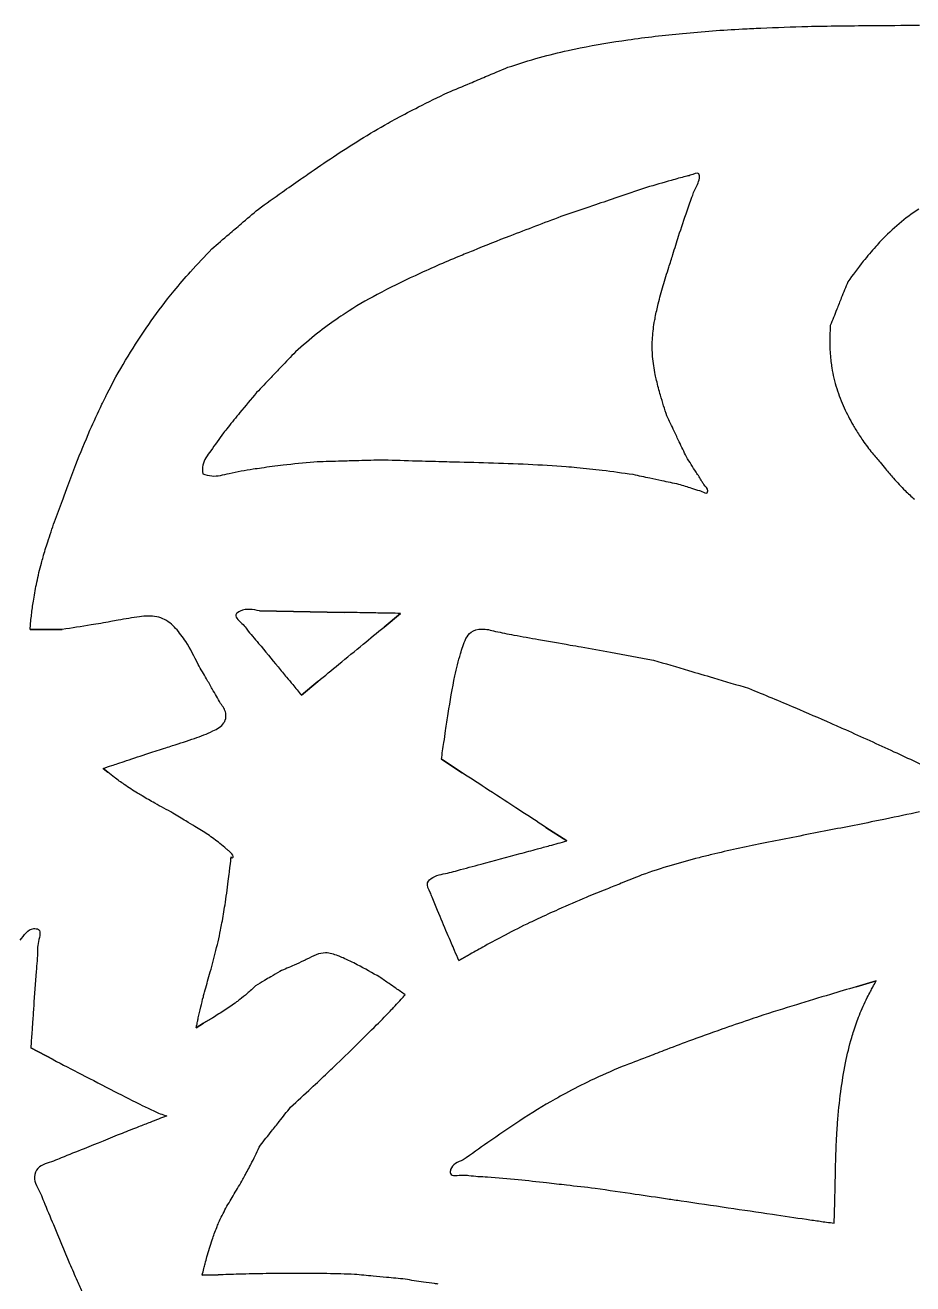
# Model space of a CAD drawing. Extents: x 0 to 339, y 0 to 248.
# Drawn here: x 143.7 to 189.8, y 177.2 to 242.6 of the extents above; entities that cross this region are included whole.
import ezdxf

# ---------------------------------------------------------------- set-up
doc = ezdxf.new("R2010")
doc.units = 0
doc.layers.add('layer_1', color=7, linetype='CONTINUOUS')

msp = doc.modelspace()

# ---------------------------------------------------------------- linework, layer by layer
at = {"layer": 'layer_1', "color": 1}
for p, q in [((152.9109, 219.294818), (152.9109, 219.294818)), ((152.9109, 219.294818), (152.9109, 219.294818)), ((152.9109, 219.294818), (152.9109, 219.294818)), ((160.259317, 212.097718), (155.865267, 212.173281)), ((155.865267, 212.173281), (160.259317, 212.097718)), ((160.259317, 212.097718), (160.259317, 212.097718)), ((162.330249, 211.340029), (163.188884, 212.047215)), ((163.188884, 212.047215), (162.330249, 211.340029)), ((145.619576, 211.208436), (143.95513, 211.208436)), ((143.95513, 211.208436), (145.619576, 211.208436)), ((145.619576, 211.208436), (145.619576, 211.208436)), ((162.330249, 211.340029), (162.330249, 211.340029)), ((168.113488, 211.112566), (168.113488, 211.112566)), ((168.113488, 211.112566), (168.113488, 211.112566)), ((168.113488, 211.112566), (168.113488, 211.112566)), ((158.037264, 207.804673), (158.895836, 208.511859)), ((158.895836, 208.511859), (158.037264, 207.804673)), ((158.037264, 207.804673), (158.037264, 207.804673)), ((147.989792, 203.794507), (147.737592, 203.996264)), ((147.737592, 203.996264), (147.989792, 203.794507)), ((166.396026, 203.763825), (165.309991, 204.470947)), ((165.309991, 204.470947), (166.396026, 203.763825)), ((147.989792, 203.794507), (147.989792, 203.794507)), ((166.396026, 203.763825), (166.396026, 203.763825)), ((171.825417, 200.228469), (170.739642, 200.935591)), ((170.739642, 200.935591), (171.825417, 200.228469)), ((171.825417, 200.228469), (171.825417, 200.228469)), ((166.800254, 194.34422), (166.219198, 194.01607)), ((166.219198, 194.01607), (166.800254, 194.34422)), ((166.800254, 194.34422), (166.800254, 194.34422)), ((187.886959, 192.955419), (186.851755, 192.652333)), ((186.851755, 192.652333), (187.886959, 192.955419)), ((187.886959, 192.955419), (187.886959, 192.955419)), ((152.957688, 190.75696), (152.579226, 190.530207)), ((152.579226, 190.530207), (152.957688, 190.75696)), ((152.957688, 190.75696), (152.957688, 190.75696)), ((143.981738, 189.480381), (145.141788, 188.875102)), ((145.141788, 188.875102), (143.981738, 189.480381)), ((143.981738, 189.480381), (143.981738, 189.480381)), ((166.446593, 183.662203), (166.446593, 183.662203)), ((166.446593, 183.662203), (166.446593, 183.662203)), ((166.446593, 183.662203), (166.446593, 183.662203)), ((153.71422, 177.694725), (152.881865, 177.669688)), ((152.881865, 177.669688), (153.71422, 177.694725)), ((153.71422, 177.694725), (153.71422, 177.694725))]:
    msp.add_line(p, q, dxfattribs=at)
for points in [[(181.90602, 242.447522), (182.716112, 242.482959), (183.526505, 242.512592), (184.3371, 242.5326)], [(184.3371, 242.5326), (185.418049, 242.559282), (186.499359, 242.568847), (187.580669, 242.578412)], [(187.580669, 242.578412), (188.433712, 242.584588), (189.286756, 242.590765), (190.1398, 242.596972)], [(174.995414, 241.835881), (175.941305, 241.968121), (176.889905, 242.077885), (177.840378, 242.169286)], [(177.840378, 242.169286), (178.87466, 242.268747), (179.91116, 242.346464), (180.94871, 242.401711)], [(180.94871, 242.401711), (181.267732, 242.418698), (181.586852, 242.43356), (181.90602, 242.447522)], [(170.415317, 240.917815), (170.902392, 241.052862), (171.39471, 241.169457), (171.888104, 241.280134)], [(171.888104, 241.280134), (172.100428, 241.327762), (172.312951, 241.374294), (172.525984, 241.418361)], [(172.525984, 241.418361), (173.343432, 241.587457), (174.168388, 241.72026), (174.995414, 241.835881)], [(168.768901, 240.409952), (169.315451, 240.587177), (169.862002, 240.764402), (170.415317, 240.917815)], [(166.800025, 239.584296), (167.070265, 239.697625), (167.340506, 239.810953), (167.610747, 239.92428)], [(167.610747, 239.92428), (167.996798, 240.086172), (168.382849, 240.248062), (168.768901, 240.409952)], [(165.641829, 239.098585), (166.027894, 239.260489), (166.413959, 239.422393), (166.800025, 239.584296)], [(164.120579, 238.350398), (164.624161, 238.606745), (165.132995, 238.852665), (165.641829, 239.098585)], [(162.985925, 237.753465), (163.36189, 237.956698), (163.739733, 238.15653), (164.120579, 238.350398)], [(161.091628, 236.655137), (161.568263, 236.950529), (162.050514, 237.237035), (162.540464, 237.509633)], [(162.540464, 237.509633), (162.688385, 237.591934), (162.837008, 237.672966), (162.985925, 237.753465)], [(159.710145, 235.766928), (160.166193, 236.069816), (160.626234, 236.366713), (161.091628, 236.655137)], [(158.379153, 234.861838), (158.820102, 235.167496), (159.263206, 235.470089), (159.710145, 235.766928)], [(157.992482, 234.592858), (158.121259, 234.682681), (158.250114, 234.772391), (158.379153, 234.861838)], [(177.998568, 234.7378), (177.760781, 234.684013), (177.504587, 234.608255), (177.252217, 234.534911)], [(178.239892, 234.800428), (178.149957, 234.770193), (178.075219, 234.755138), (177.998568, 234.7378)], [(178.686064, 234.867906), (178.615218, 234.959601), (178.402666, 234.855151), (178.239892, 234.800428)], [(178.711366, 234.649036), (178.721465, 234.731601), (178.720656, 234.823135), (178.686064, 234.867906)], [(157.034276, 233.92046), (157.352894, 234.145704), (157.672447, 234.36963), (157.992482, 234.592858)], [(175.967271, 234.169256), (175.418535, 233.982171), (174.869798, 233.795086), (174.321061, 233.608004)], [(177.252217, 234.534911), (176.816297, 234.408224), (176.391784, 234.28874), (175.967271, 234.169256)], [(178.363488, 233.768729), (178.395914, 233.861629), (178.427837, 233.955137), (178.467355, 234.042739)], [(178.467355, 234.042739), (178.555492, 234.238119), (178.681412, 234.404123), (178.711366, 234.649036)], [(155.807244, 233.046462), (156.215739, 233.338522), (156.624233, 233.630583), (157.034276, 233.92046)], [(174.321061, 233.608004), (173.936937, 233.477044), (173.552811, 233.346086), (173.168686, 233.215128)], [(178.074383, 232.961663), (178.169447, 233.230372), (178.268624, 233.496948), (178.363488, 233.768729)], [(154.910583, 232.280463), (155.209478, 232.535786), (155.508361, 232.791124), (155.807244, 233.046462)], [(173.168686, 233.215128), (172.619921, 233.028041), (172.071156, 232.840958), (171.52239, 232.653874)], [(177.633779, 231.643985), (177.777046, 232.085078), (177.920313, 232.526171), (178.074383, 232.961663)], [(190.114813, 233.048708), (189.756721, 232.814769), (189.412979, 232.559342), (189.0851, 232.284722)], [(154.282904, 231.744322), (154.492137, 231.923029), (154.701363, 232.101742), (154.910583, 232.280463)], [(171.52239, 232.653874), (170.636261, 232.321364), (169.750131, 231.988854), (168.86805, 231.645827)], [(189.0851, 232.284722), (188.75248, 232.006132), (188.436184, 231.707791), (188.139547, 231.39153)], [(153.386197, 230.978493), (153.685104, 231.233765), (153.984011, 231.489036), (154.282904, 231.744322)], [(168.86805, 231.645827), (168.228222, 231.397008), (167.590525, 231.142657), (166.95438, 230.884559)], [(177.334446, 230.689879), (177.434226, 231.007914), (177.534002, 231.325949), (177.633779, 231.643985)], [(152.275966, 229.789715), (152.636946, 230.194198), (153.011572, 230.586346), (153.386197, 230.978493)], [(166.95438, 230.884559), (166.708984, 230.784997), (166.463818, 230.684877), (166.219198, 230.583398)], [(187.873898, 231.099675), (187.652129, 230.85042), (187.435117, 230.596752), (187.226633, 230.33639)], [(188.139547, 231.39153), (188.049544, 231.295574), (187.961351, 231.197968), (187.873898, 231.099675)], [(166.219198, 230.583398), (165.455104, 230.266417), (164.696329, 229.936174), (163.946294, 229.587236)], [(177.124914, 230.022034), (177.194759, 230.244649), (177.264603, 230.467263), (177.334446, 230.689879)], [(187.226633, 230.33639), (186.948387, 229.988907), (186.685331, 229.629501), (186.422276, 229.270095)], [(151.42899, 228.79687), (151.705512, 229.132735), (151.986347, 229.465195), (152.275966, 229.789715)], [(163.946294, 229.587236), (163.281433, 229.277923), (162.62344, 228.95392), (161.976546, 228.607824)], [(176.825583, 229.068015), (176.925361, 229.386021), (177.025139, 229.704027), (177.124914, 230.022034)], [(151.091868, 228.381201), (151.202913, 228.520821), (151.315589, 228.659132), (151.42899, 228.79687)], [(176.573272, 228.121695), (176.649763, 228.439043), (176.737673, 228.753529), (176.825583, 229.068015)], [(186.422276, 229.270095), (186.310017, 228.989426), (186.197758, 228.708757), (186.085485, 228.428093)], [(149.971825, 226.858841), (150.327899, 227.378767), (150.699719, 227.888145), (151.091868, 228.381201)], [(161.976546, 228.607824), (161.408043, 228.303669), (160.848112, 227.982452), (160.309825, 227.628324)], [(186.085485, 228.428093), (186.006908, 228.231663), (185.928324, 228.035236), (185.849732, 227.838811)], [(160.309825, 227.628324), (160.164493, 227.532713), (160.020739, 227.434704), (159.877676, 227.335611)], [(176.421812, 227.422155), (176.467569, 227.65632), (176.517371, 227.889772), (176.573272, 228.121695)], [(185.849732, 227.838811), (185.737478, 227.558254), (185.62521, 227.277703), (185.512942, 226.997152)], [(148.907926, 225.196263), (149.245259, 225.761353), (149.599955, 226.315849), (149.971825, 226.858841)], [(159.877676, 227.335611), (159.536355, 227.099194), (159.19897, 226.856614), (158.873147, 226.599642)], [(176.272207, 226.26321), (176.286966, 226.560159), (176.321212, 226.856134), (176.371303, 227.149052)], [(176.371303, 227.149052), (176.386911, 227.24032), (176.404057, 227.331291), (176.421812, 227.422155)], [(185.512942, 226.997152), (185.495918, 226.642618), (185.478894, 226.288083), (185.487786, 225.933811)], [(158.873147, 226.599642), (158.482382, 226.291452), (158.108246, 225.962561), (157.73411, 225.63367)], [(176.285302, 225.382995), (176.262064, 225.675729), (176.257632, 225.969944), (176.272207, 226.26321)], [(157.73411, 225.63367), (157.484694, 225.371764), (157.235277, 225.109858), (156.985855, 224.847957)], [(185.487786, 225.933811), (185.494584, 225.662979), (185.516528, 225.3923), (185.546817, 225.122833)], [(147.939354, 223.438303), (148.239836, 224.036071), (148.564905, 224.621644), (148.907926, 225.196263)], [(176.421811, 224.446561), (176.356997, 224.755333), (176.310283, 225.068308), (176.285302, 225.382995)], [(185.546817, 225.122833), (185.558941, 225.014969), (185.572402, 224.9073), (185.588955, 224.800091)], [(156.462076, 224.29799), (156.21266, 224.036112), (155.963239, 223.77424), (155.713818, 223.512368)], [(156.985855, 224.847957), (156.811265, 224.664632), (156.636671, 224.481309), (156.462076, 224.29799)], [(176.489157, 224.148237), (176.465593, 224.247426), (176.442757, 224.346774), (176.421811, 224.446561)], [(185.588955, 224.800091), (185.644955, 224.437409), (185.736346, 224.079994), (185.848877, 223.730125)], [(176.691136, 223.372987), (176.61759, 223.629684), (176.55088, 223.888412), (176.489157, 224.148237)], [(185.848877, 223.730125), (185.959334, 223.386707), (186.09016, 223.050559), (186.23798, 222.721815)], [(147.677828, 222.905038), (147.763671, 223.083456), (147.850436, 223.261413), (147.939354, 223.438303)], [(155.713818, 223.512368), (155.421124, 223.168224), (155.128431, 222.824081), (154.841983, 222.475213)], [(177.027663, 222.300394), (176.911, 222.656592), (176.794337, 223.01279), (176.691136, 223.372987)], [(147.057705, 221.559284), (147.25524, 222.011939), (147.463667, 222.459923), (147.677828, 222.905038)], [(154.841983, 222.475213), (154.635085, 222.223229), (154.431446, 221.968782), (154.228338, 221.712867)], [(177.401771, 221.514677), (177.277067, 221.776582), (177.152365, 222.038488), (177.027663, 222.300394)], [(186.23798, 222.721815), (186.376575, 222.413586), (186.530109, 222.111866), (186.700178, 221.820025)], [(154.228338, 221.712867), (154.150195, 221.614409), (154.072132, 221.515733), (153.996352, 221.416312)], [(186.700178, 221.820025), (186.746847, 221.73994), (186.794762, 221.660598), (186.843241, 221.581575)], [(146.32567, 219.782097), (146.563573, 220.377112), (146.801476, 220.972127), (147.057705, 221.559284)], [(153.996352, 221.416312), (153.766482, 221.114731), (153.557621, 220.806291), (153.327712, 220.490392)], [(177.663661, 220.96466), (177.576363, 221.147998), (177.489067, 221.331338), (177.401771, 221.514677)], [(178.037811, 220.1789), (177.913094, 220.44082), (177.788376, 220.702739), (177.663661, 220.96466)], [(186.843241, 221.581575), (186.959226, 221.392513), (187.078444, 221.20527), (187.205142, 221.023335)], [(187.205142, 221.023335), (187.357832, 220.804077), (187.521388, 220.592529), (187.684943, 220.38098)], [(153.327712, 220.490392), (153.157765, 220.256882), (152.976317, 220.019296), (152.922902, 219.749538)], [(187.684943, 220.38098), (187.822129, 220.218836), (187.959316, 220.056692), (188.096505, 219.894551)], [(145.914722, 218.679839), (146.051714, 219.047255), (146.188692, 219.414676), (146.32567, 219.782097)], [(152.922902, 219.749538), (152.894122, 219.604192), (152.902511, 219.449505), (152.9109, 219.294818)], [(155.962718, 219.612037), (156.337875, 219.667339), (156.713418, 219.716785), (157.089659, 219.760821)], [(157.089659, 219.760821), (157.623334, 219.823284), (158.158415, 219.874862), (158.693496, 219.926441)], [(158.693496, 219.926441), (159.117545, 219.938911), (159.541593, 219.95138), (159.965641, 219.963851)], [(159.965641, 219.963851), (160.26247, 219.972579), (160.559299, 219.981309), (160.856128, 219.990038)], [(160.856128, 219.990038), (161.280163, 220.002509), (161.704198, 220.01498), (162.128233, 220.027451)], [(162.128233, 220.027451), (162.687194, 220.011006), (163.246155, 219.994561), (163.805136, 219.978815)], [(163.805136, 219.978815), (164.261277, 219.965966), (164.717432, 219.953584), (165.173591, 219.941405)], [(165.173591, 219.941405), (165.362237, 219.936368), (165.550884, 219.931366), (165.739534, 219.926441)], [(165.739534, 219.926441), (166.411077, 219.908908), (167.082654, 219.892349), (167.754112, 219.87218)], [(167.754112, 219.87218), (168.442634, 219.851499), (169.131029, 219.827022), (169.81921, 219.795459)], [(169.81921, 219.795459), (170.48018, 219.765144), (171.140951, 219.728292), (171.800293, 219.673858)], [(171.800293, 219.673858), (171.983396, 219.658742), (172.166388, 219.642269), (172.349333, 219.625194)], [(178.542917, 219.379138), (178.370572, 219.644201), (178.204192, 219.911551), (178.037811, 220.1789)], [(188.096505, 219.894551), (188.192535, 219.781054), (188.288566, 219.667559), (188.384599, 219.554065)], [(152.9109, 219.294818), (153.068102, 219.247825), (153.225304, 219.200832), (153.384002, 219.186448)], [(153.384002, 219.186448), (153.683179, 219.159329), (153.98767, 219.248097), (154.289295, 219.319317)], [(154.289295, 219.319317), (154.707477, 219.418059), (155.120149, 219.483071), (155.537181, 219.547469)], [(155.537181, 219.547469), (155.678673, 219.569319), (155.820668, 219.591098), (155.962718, 219.612037)], [(172.349333, 219.625194), (172.78916, 219.584141), (173.228714, 219.539603), (173.667229, 219.486729)], [(173.667229, 219.486729), (174.199221, 219.422584), (174.729685, 219.346171), (175.260149, 219.269758)], [(175.260149, 219.269758), (175.553257, 219.207392), (175.846365, 219.145026), (176.139474, 219.082664)], [(176.139474, 219.082664), (176.344624, 219.039017), (176.549775, 218.995371), (176.754926, 218.951728)], [(178.84599, 218.899208), (178.751903, 219.061849), (178.646336, 219.220082), (178.542917, 219.379138)], [(188.384599, 219.554065), (188.521785, 219.391934), (188.658973, 219.229806), (188.796161, 219.067678)], [(188.796161, 219.067678), (188.993597, 218.850255), (189.191033, 218.632832), (189.399263, 218.426027)], [(145.627045, 217.908348), (145.722945, 218.165509), (145.818837, 218.422673), (145.914722, 218.679839)], [(176.754926, 218.951728), (177.047963, 218.889387), (177.341001, 218.827051), (177.634039, 218.764715)], [(177.634039, 218.764715), (177.857055, 218.696953), (178.080071, 218.629191), (178.307307, 218.55416)], [(178.307307, 218.55416), (178.443667, 218.509135), (178.581547, 218.461492), (178.71132, 218.427805)], [(178.71132, 218.427805), (178.754584, 218.416574), (178.796945, 218.406894), (178.846008, 218.385679)], [(178.947018, 218.739209), (178.907446, 218.790279), (178.877356, 218.844989), (178.84599, 218.899208)], [(178.846008, 218.385679), (178.944109, 218.34326), (179.068997, 218.254722), (179.119104, 218.314684)], [(179.145291, 218.406339), (179.14882, 218.545331), (179.028043, 218.634642), (178.947018, 218.739209)], [(179.119104, 218.314684), (179.13603, 218.33494), (179.144423, 218.372143), (179.145291, 218.406339)], [(189.399263, 218.426027), (189.555928, 218.270435), (189.718703, 218.120853), (189.884737, 217.975184)], [(145.216059, 216.806348), (145.353059, 217.173679), (145.490059, 217.541011), (145.627045, 217.908348)], [(144.860236, 215.757618), (144.973011, 216.109102), (145.094535, 216.457725), (145.216059, 216.806348)], [(144.622155, 214.972089), (144.697868, 215.235024), (144.776649, 215.497107), (144.860236, 215.757618)], [(144.297984, 213.664626), (144.367667, 213.999541), (144.445781, 214.33279), (144.535344, 214.662884)], [(144.535344, 214.662884), (144.563376, 214.766202), (144.592531, 214.869211), (144.622155, 214.972089)], [(144.133589, 212.778455), (144.182073, 213.074978), (144.236776, 213.370445), (144.297984, 213.664626)], [(144.030948, 212.065916), (144.060103, 212.304093), (144.094862, 212.541611), (144.133589, 212.778455)], [(143.974787, 211.542835), (143.984233, 211.662001), (143.997583, 211.780867), (144.011292, 211.899651)], [(144.011292, 211.899651), (144.01769, 211.955096), (144.024168, 212.010524), (144.030948, 212.065916)], [(149.625308, 211.876146), (149.251752, 211.830175), (148.88703, 211.755033), (148.519572, 211.687454)], [(150.523831, 211.868505), (150.229451, 211.931076), (149.924545, 211.91297), (149.625308, 211.876146)], [(151.29356, 211.485374), (151.077563, 211.674888), (150.805516, 211.808631), (150.523831, 211.868505)], [(154.634356, 211.980709), (154.571193, 211.822814), (154.839971, 211.635027), (155.006632, 211.466095)], [(154.856965, 212.164054), (154.760148, 212.117932), (154.663035, 212.052402), (154.634356, 211.980709)], [(155.865267, 212.173281), (155.530373, 212.249297), (155.195479, 212.325314), (154.856965, 212.164054)], [(161.344363, 212.078882), (160.982681, 212.085139), (160.620999, 212.091429), (160.259317, 212.097718)], [(162.10388, 212.065789), (161.850708, 212.070138), (161.597536, 212.074502), (161.344363, 212.078882)], [(163.188884, 212.047215), (162.827216, 212.053396), (162.465548, 212.059577), (162.10388, 212.065789)], [(143.95513, 211.208436), (143.960548, 211.31999), (143.965965, 211.431543), (143.974787, 211.542835)], [(147.111009, 211.444715), (146.614394, 211.363004), (146.116985, 211.28572), (145.619576, 211.208436)], [(148.137512, 211.619308), (147.795514, 211.559509), (147.45345, 211.501059), (147.111009, 211.444715)], [(148.519572, 211.687454), (148.39244, 211.664073), (148.264981, 211.641597), (148.137512, 211.619308)], [(151.507406, 211.267795), (151.439783, 211.343866), (151.3702, 211.418131), (151.29356, 211.485374)], [(152.029375, 210.585185), (151.872811, 210.824909), (151.697882, 211.053522), (151.507406, 211.267795)], [(155.006632, 211.466095), (155.08977, 211.381826), (155.147497, 211.302248), (155.208672, 211.222032)], [(155.208672, 211.222032), (155.392202, 210.981382), (155.606774, 210.734991), (155.814801, 210.489833)], [(161.249024, 210.449659), (161.609433, 210.746449), (161.969841, 211.043239), (162.330249, 211.340029)], [(166.854268, 211.065969), (167.003824, 211.17535), (167.202318, 211.227936), (167.394029, 211.235217)], [(167.394029, 211.235217), (167.641376, 211.244611), (167.877432, 211.178589), (168.113488, 211.112566)], [(152.680109, 209.392737), (152.478496, 209.799475), (152.276883, 210.206213), (152.029375, 210.585185)], [(166.421213, 210.329881), (166.514235, 210.606231), (166.628477, 210.900829), (166.854268, 211.065969)], [(168.113488, 211.112566), (168.436217, 211.048502), (168.758947, 210.984438), (169.082309, 210.923754)], [(169.082309, 210.923754), (169.507455, 210.843968), (169.933695, 210.770023), (170.359822, 210.695519)], [(170.359822, 210.695519), (170.907516, 210.59976), (171.455024, 210.503075), (172.002372, 210.405444)], [(155.814801, 210.489833), (156.16152, 210.081229), (156.490058, 209.676047), (156.825035, 209.269484)], [(159.977061, 209.402226), (160.401049, 209.75137), (160.825037, 210.100514), (161.249024, 210.449659)], [(166.017131, 208.803398), (166.100496, 209.191049), (166.19345, 209.578136), (166.303353, 209.953846)], [(166.303353, 209.953846), (166.339885, 210.078734), (166.378291, 210.202364), (166.421213, 210.329881)], [(172.002372, 210.405444), (172.192252, 210.371574), (172.382112, 210.337592), (172.571961, 210.303542)], [(172.571961, 210.303542), (173.081772, 210.212108), (173.591497, 210.120196), (174.101128, 210.027768)], [(174.101128, 210.027768), (174.841043, 209.893575), (175.58076, 209.758294), (176.320477, 209.623013)], [(153.109886, 208.645482), (152.966641, 208.894575), (152.823375, 209.143656), (152.680109, 209.392737)], [(156.825035, 209.269484), (156.973954, 209.088741), (157.124145, 208.907725), (157.273968, 208.726813)], [(158.895836, 208.511859), (159.256244, 208.808648), (159.616653, 209.105437), (159.977061, 209.402226)], [(176.320477, 209.623013), (176.931593, 209.442147), (177.542709, 209.261281), (178.153828, 209.080427)], [(153.410639, 208.122421), (153.310399, 208.296781), (153.210147, 208.471135), (153.109886, 208.645482)], [(157.273968, 208.726813), (157.378832, 208.60019), (157.483515, 208.473618), (157.588249, 208.347047)], [(165.663584, 206.845027), (165.764275, 207.500381), (165.877193, 208.152683), (166.017131, 208.803398)], [(178.153828, 209.080427), (178.581603, 208.953833), (179.00938, 208.827244), (179.437159, 208.700661)], [(179.437159, 208.700661), (180.048258, 208.519833), (180.659361, 208.339018), (181.270464, 208.158202)], [(153.840159, 207.375212), (153.696993, 207.624286), (153.553827, 207.87336), (153.410639, 208.122421)], [(157.588249, 208.347047), (157.737851, 208.166254), (157.887558, 207.985464), (158.037264, 207.804673)], [(181.270464, 208.158202), (182.072422, 207.825452), (182.87438, 207.492701), (183.673241, 207.152638)], [(154.110145, 206.867124), (154.074171, 207.054055), (153.957165, 207.214633), (153.840159, 207.375212)], [(154.083133, 206.504721), (154.12326, 206.620476), (154.132866, 206.749056), (154.110145, 206.867124)], [(165.532733, 205.965654), (165.576056, 206.258853), (165.6186, 206.552245), (165.663584, 206.845027)], [(183.673241, 207.152638), (184.298108, 206.886642), (184.92108, 206.616172), (185.543061, 206.343479)], [(152.490784, 205.555948), (152.810456, 205.66862), (153.121936, 205.790459), (153.441465, 205.941573)], [(153.441465, 205.941573), (153.664243, 206.046931), (153.890933, 206.16652), (154.016855, 206.36648)], [(154.016855, 206.36648), (154.043844, 206.409338), (154.066204, 206.455888), (154.083133, 206.504721)], [(165.441061, 205.350151), (165.471705, 205.555298), (165.50241, 205.760429), (165.532733, 205.965654)], [(185.543061, 206.343479), (185.794307, 206.233326), (186.045391, 206.12281), (186.296078, 206.011389)], [(186.296078, 206.011389), (187.140846, 205.63592), (187.981096, 205.250165), (188.82046, 204.862957)], [(151.344, 205.181374), (151.727633, 205.303634), (152.114872, 205.423452), (152.490784, 205.555948)], [(165.309991, 204.470947), (165.353639, 204.764026), (165.397288, 205.057105), (165.441061, 205.350151)], [(148.948081, 204.399781), (149.334096, 204.528192), (149.72043, 204.655525), (150.10724, 204.781729)], [(150.10724, 204.781729), (150.401954, 204.877886), (150.696946, 204.973387), (150.991833, 205.068395)], [(150.991833, 205.068395), (151.10912, 205.106184), (151.22639, 205.143894), (151.344, 205.181374)], [(188.82046, 204.862957), (189.576769, 204.514063), (190.332359, 204.16399), (191.086638, 203.809863)], [(147.737592, 203.996264), (147.887028, 204.046085), (148.036463, 204.095906), (148.185902, 204.145716)], [(148.185902, 204.145716), (148.290513, 204.180584), (148.395126, 204.215446), (148.499732, 204.250332)], [(148.499732, 204.250332), (148.649175, 204.30017), (148.798604, 204.350056), (148.948081, 204.399781)], [(148.326979, 203.530175), (148.213521, 203.616903), (148.101657, 203.705705), (147.989792, 203.794507)], [(148.837927, 203.159338), (148.664815, 203.279081), (148.494166, 203.402376), (148.326979, 203.530175)], [(167.763403, 202.873455), (167.307608, 203.170241), (166.851817, 203.467033), (166.396026, 203.763825)], [(149.528299, 202.709956), (149.293862, 202.852909), (149.063797, 203.003101), (148.837927, 203.159338)], [(149.770151, 202.565219), (149.689241, 202.612978), (149.608515, 202.661043), (149.528299, 202.709956)], [(169.372092, 201.826003), (168.835859, 202.175148), (168.299628, 202.524297), (167.763403, 202.873455)], [(150.42099, 202.190752), (150.202551, 202.312933), (149.985701, 202.437987), (149.770151, 202.565219)], [(151.368741, 201.676168), (151.051731, 201.84572), (150.734721, 202.015272), (150.42099, 202.190752)], [(152.041225, 201.265178), (151.817061, 201.402171), (151.592901, 201.539169), (151.368741, 201.676168)], [(170.739642, 200.935591), (170.283791, 201.232394), (169.82794, 201.529197), (169.372092, 201.826003)], [(188.386502, 201.367622), (188.135921, 201.315736), (187.885281, 201.264146), (187.634503, 201.213234)], [(190.148613, 201.740934), (189.562057, 201.612741), (188.974442, 201.489364), (188.386502, 201.367622)], [(152.511979, 200.977501), (152.355059, 201.07339), (152.198141, 201.169283), (152.041225, 201.265178)], [(153.184505, 200.566557), (152.960328, 200.703536), (152.736152, 200.840515), (152.511979, 200.977501)], [(187.634503, 201.213234), (186.702757, 201.024074), (185.769109, 200.844262), (184.835915, 200.662466)], [(153.801921, 200.097897), (153.599315, 200.256731), (153.39191, 200.411644), (153.184505, 200.566557)], [(154.155994, 199.808448), (154.03932, 199.909109), (153.921456, 200.004185), (153.801921, 200.097897)], [(170.927739, 199.985173), (171.226971, 200.066263), (171.526194, 200.147366), (171.825417, 200.228469)], [(181.947643, 200.089122), (181.079384, 199.91233), (180.211939, 199.730593), (179.351113, 199.521347)], [(184.835915, 200.662466), (183.872503, 200.474784), (182.909574, 200.284987), (181.947643, 200.089122)], [(154.269055, 199.709465), (154.232538, 199.741695), (154.194331, 199.775373), (154.155994, 199.808448)], [(154.471636, 199.483423), (154.40968, 199.585167), (154.342818, 199.644362), (154.269055, 199.709465)], [(154.339057, 198.939691), (154.357722, 199.095402), (154.376358, 199.251116), (154.394994, 199.40683)], [(154.394994, 199.40683), (154.397385, 199.393556), (154.399776, 199.380282), (154.40807, 199.371336)], [(154.445432, 199.356391), (154.463974, 199.356107), (154.484942, 199.366549), (154.494945, 199.380677)], [(154.494945, 199.380677), (154.514055, 199.407666), (154.493141, 199.448108), (154.471636, 199.483423)], [(167.374449, 199.024659), (168.050318, 199.20339), (168.725822, 199.388618), (169.401343, 199.571913)], [(169.401343, 199.571913), (169.700655, 199.653129), (169.999971, 199.733965), (170.299276, 199.814955)], [(170.299276, 199.814955), (170.508769, 199.871642), (170.718256, 199.928404), (170.927739, 199.985173)], [(179.351113, 199.521347), (179.133779, 199.468518), (178.916867, 199.413935), (178.700109, 199.358593)], [(154.299826, 198.612784), (154.312917, 198.721751), (154.325994, 198.83072), (154.339057, 198.939691)], [(154.40807, 199.371336), (154.414119, 199.364812), (154.423307, 199.360591), (154.432356, 199.358259)], [(154.432356, 199.358259), (154.43669, 199.357142), (154.440991, 199.356459), (154.445432, 199.356391)], [(166.150124, 198.69621), (166.558167, 198.811198), (166.966374, 198.916745), (167.374449, 199.024659)], [(177.241008, 198.960124), (176.728442, 198.806038), (176.221563, 198.633335), (175.714684, 198.460632)], [(178.700109, 199.358593), (178.211536, 199.233849), (177.72375, 199.105244), (177.241008, 198.960124)], [(154.071806, 196.902658), (154.135965, 197.316042), (154.189821, 197.730972), (154.243676, 198.145902)], [(154.243676, 198.145902), (154.262403, 198.301528), (154.281129, 198.457154), (154.299826, 198.612784)], [(164.5929, 198.061229), (164.627956, 198.17138), (164.746095, 198.262113), (164.865962, 198.329633)], [(164.865962, 198.329633), (165.151038, 198.490215), (165.445888, 198.519507), (165.739534, 198.586698)], [(165.739534, 198.586698), (165.876566, 198.618054), (166.013336, 198.657662), (166.150124, 198.69621)], [(175.714684, 198.460632), (175.359284, 198.317172), (175.003884, 198.173713), (174.648476, 198.030275)], [(164.729582, 197.551425), (164.654126, 197.720646), (164.544575, 197.909387), (164.5929, 198.061229)], [(164.824, 197.31573), (164.794288, 197.393133), (164.76588, 197.470021), (164.729582, 197.551425)], [(173.902071, 197.72907), (173.546617, 197.585647), (173.191155, 197.442245), (172.835693, 197.298843)], [(174.648476, 198.030275), (174.399679, 197.929863), (174.150877, 197.829461), (173.902071, 197.72907)], [(153.911147, 195.967594), (153.968917, 196.278547), (154.023305, 196.590161), (154.071806, 196.902658)], [(165.114737, 196.608692), (165.014739, 196.844937), (164.913459, 197.082674), (164.824, 197.31573)], [(172.835693, 197.298843), (172.349559, 197.090557), (171.863426, 196.882271), (171.380464, 196.666815)], [(165.613018, 195.430382), (165.44584, 195.82217), (165.282082, 196.213342), (165.114737, 196.608692)], [(170.317946, 196.180531), (170.180493, 196.116241), (170.043217, 196.05158), (169.906385, 195.985991)], [(171.380464, 196.666815), (171.024758, 196.50813), (170.670771, 196.345555), (170.317946, 196.180531)], [(143.426904, 195.078611), (143.642396, 195.314782), (143.811592, 195.648342), (144.133986, 195.677299)], [(144.133986, 195.677299), (144.219649, 195.684994), (144.31613, 195.671182), (144.375867, 195.631488)], [(144.375867, 195.631488), (144.552945, 195.513822), (144.407162, 195.168724), (144.359872, 194.901909)], [(153.562762, 194.397653), (153.664276, 194.79583), (153.759145, 195.195821), (153.840159, 195.598598)], [(153.840159, 195.598598), (153.864857, 195.72139), (153.888267, 195.84444), (153.911147, 195.967594)], [(169.906385, 195.985991), (169.474975, 195.779199), (169.047976, 195.563184), (168.623978, 195.341509)], [(144.359872, 194.901909), (144.336396, 194.769449), (144.337195, 194.656283), (144.334695, 194.540498)], [(165.837571, 194.906586), (165.76264, 195.081203), (165.68749, 195.255854), (165.613018, 195.430382)], [(165.994729, 194.539912), (165.942368, 194.662135), (165.890024, 194.784352), (165.837571, 194.906586)], [(168.623978, 195.341509), (168.267312, 195.155037), (167.912769, 194.964561), (167.560524, 194.769936)], [(144.334695, 194.540498), (144.327197, 194.193138), (144.290015, 193.822202), (144.259115, 193.456253)], [(153.268602, 193.303158), (153.370461, 193.666947), (153.46942, 194.031533), (153.562762, 194.397653)], [(158.814426, 194.322191), (158.64515, 194.258672), (158.489486, 194.16698), (158.328714, 194.085856)], [(159.288917, 194.412668), (159.128066, 194.413268), (158.965803, 194.378994), (158.814426, 194.322191)], [(159.942721, 194.262234), (159.733001, 194.343735), (159.512321, 194.411837), (159.288917, 194.412668)], [(160.202375, 194.153896), (160.116694, 194.191519), (160.030671, 194.228055), (159.942721, 194.262234)], [(160.943908, 193.79905), (160.700165, 193.924746), (160.452725, 194.043965), (160.202375, 194.153896)], [(166.219198, 194.01607), (166.144364, 194.190688), (166.06953, 194.365306), (165.994729, 194.539912)], [(167.560524, 194.769936), (167.306303, 194.629472), (167.053278, 194.486846), (166.800254, 194.34422)], [(157.663819, 193.775865), (157.416359, 193.665611), (157.166605, 193.560566), (156.916851, 193.455522)], [(158.15314, 194.000898), (157.990777, 193.924276), (157.827801, 193.848926), (157.663819, 193.775865)], [(158.328714, 194.085856), (158.27066, 194.056562), (158.211941, 194.028647), (158.15314, 194.000898)], [(162.111176, 193.152946), (161.725332, 193.374), (161.339488, 193.595054), (160.943908, 193.79905)], [(144.259115, 193.456253), (144.207612, 192.846329), (144.173558, 192.250256), (144.133056, 191.649159)], [(153.008127, 192.37097), (153.092507, 192.682371), (153.181612, 192.992474), (153.268602, 193.303158)], [(156.123019, 192.979098), (155.96733, 192.885712), (155.811626, 192.792351), (155.655922, 192.698989)], [(156.449926, 193.175236), (156.340965, 193.109845), (156.231996, 193.044465), (156.123019, 192.979098)], [(156.916851, 193.455522), (156.761214, 193.362085), (156.605578, 193.268648), (156.449926, 193.175236)], [(162.59689, 192.816682), (162.434986, 192.928772), (162.273081, 193.040859), (162.111176, 193.152946)], [(187.718697, 192.637299), (187.774704, 192.74338), (187.830832, 192.849399), (187.886959, 192.955419)], [(152.945502, 192.136577), (152.966122, 192.214776), (152.986976, 192.292914), (153.008127, 192.37097)], [(155.221639, 192.303835), (155.096745, 192.196541), (154.96796, 192.093714), (154.837845, 191.992712)], [(155.655922, 192.698989), (155.512993, 192.565168), (155.370064, 192.431347), (155.221639, 192.303835)], [(162.936876, 192.581297), (162.823548, 192.65976), (162.710219, 192.738222), (162.59689, 192.816682)], [(163.422548, 192.245032), (163.260658, 192.357121), (163.098768, 192.46921), (162.936876, 192.581297)], [(163.223651, 192.004058), (163.291803, 192.082771), (163.357175, 192.163902), (163.422548, 192.245032)], [(185.515045, 192.258582), (184.926443, 192.083619), (184.338699, 191.905773), (183.751956, 191.724617)], [(186.851755, 192.652333), (186.406021, 192.521633), (185.960287, 192.390932), (185.515045, 192.258582)], [(187.432424, 192.09672), (187.487282, 192.203374), (187.544433, 192.308833), (187.600855, 192.414673)], [(187.600855, 192.414673), (187.640354, 192.488767), (187.679496, 192.563048), (187.718697, 192.637299)], [(144.133056, 191.649159), (144.11505, 191.381933), (144.095771, 191.113715), (144.076906, 190.845799)], [(152.680108, 191.034543), (152.719297, 191.225647), (152.763557, 191.415705), (152.809985, 191.6052)], [(152.809985, 191.6052), (152.853489, 191.782759), (152.898896, 191.959824), (152.945502, 192.136577)], [(154.672573, 191.86657), (154.471759, 191.716635), (154.263937, 191.576143), (154.054114, 191.43892)], [(154.837845, 191.992712), (154.78309, 191.950208), (154.7281, 191.908028), (154.672573, 191.86657)], [(162.741838, 191.4885), (162.79702, 191.546307), (162.851976, 191.604328), (162.907109, 191.662219)], [(162.907109, 191.662219), (163.014234, 191.774702), (163.122032, 191.886693), (163.223651, 192.004058)], [(183.751956, 191.724617), (183.108254, 191.525875), (182.465755, 191.323151), (181.826073, 191.111891)], [(187.020846, 191.178441), (187.1435, 191.490806), (187.278998, 191.798436), (187.432424, 192.09672)], [(152.642746, 190.84773), (152.655132, 190.910015), (152.667351, 190.972335), (152.680108, 191.034543)], [(153.441382, 191.050363), (153.280805, 190.951512), (153.119246, 190.854236), (152.957688, 190.75696)], [(154.054114, 191.43892), (153.851649, 191.306509), (153.647323, 191.177141), (153.441382, 191.050363)], [(161.941342, 190.672239), (162.210448, 190.942117), (162.478725, 191.212872), (162.741838, 191.4885)], [(181.263002, 190.923934), (180.801307, 190.768547), (180.340271, 190.611165), (179.880643, 190.449802)], [(181.826073, 191.111891), (181.638184, 191.049839), (181.450539, 190.987051), (181.263002, 190.923934)], [(186.732737, 190.37225), (186.821442, 190.643513), (186.916495, 190.912691), (187.020846, 191.178441)], [(144.037676, 190.283524), (144.019068, 190.015852), (144.000403, 189.748116), (143.981738, 189.480381)], [(144.076906, 190.845799), (144.063703, 190.658286), (144.050703, 190.470921), (144.037676, 190.283524)], [(152.579226, 190.530207), (152.59167, 190.592465), (152.604114, 190.654724), (152.616591, 190.716976)], [(152.616591, 190.716976), (152.625326, 190.760558), (152.634077, 190.804136), (152.642746, 190.84773)], [(160.894426, 189.631904), (161.245154, 189.9769), (161.593939, 190.323839), (161.941342, 190.672239)], [(179.880643, 190.449802), (179.298682, 190.24549), (178.718977, 190.034795), (178.139272, 189.8241)], [(186.624228, 190.026179), (186.65872, 190.142044), (186.695159, 190.257334), (186.732737, 190.37225)], [(159.74096, 188.513005), (160.128373, 188.882934), (160.512551, 189.256268), (160.894426, 189.631904)], [(178.139272, 189.8241), (177.715211, 189.661956), (177.291149, 189.499812), (176.867085, 189.337672)], [(186.305249, 188.705452), (186.393124, 189.149999), (186.495012, 189.592121), (186.624228, 190.026179)], [(175.9766, 188.997204), (175.552581, 188.835087), (175.12856, 188.672974), (174.70454, 188.510861)], [(176.867085, 189.337672), (176.570258, 189.224181), (176.273429, 189.110691), (175.9766, 188.997204)], [(145.141788, 188.875102), (145.628795, 188.620934), (146.115802, 188.366767), (146.603436, 188.113893)], [(159.399122, 188.187967), (159.513245, 188.296127), (159.627242, 188.404419), (159.74096, 188.513005)], [(174.70454, 188.510861), (174.152919, 188.274788), (173.601298, 188.038715), (173.060162, 187.780276)], [(186.059277, 187.205267), (186.12615, 187.707631), (186.206928, 188.208059), (186.305249, 188.705452)], [(146.603436, 188.113893), (147.177796, 187.816046), (147.753025, 187.519993), (148.328369, 187.223731)], [(158.552989, 187.392189), (158.8363, 187.656092), (159.118096, 187.921627), (159.399122, 188.187967)], [(173.060162, 187.780276), (172.618441, 187.569316), (172.183705, 187.343452), (171.752522, 187.111362)], [(148.328369, 187.223731), (148.818996, 186.971093), (149.309706, 186.718303), (149.806722, 186.479184)], [(157.471626, 186.394666), (157.832891, 186.726301), (158.194155, 187.057936), (158.552989, 187.392189)], [(171.752522, 187.111362), (171.573952, 187.015246), (171.395992, 186.918061), (171.219364, 186.818524)], [(185.891982, 185.581558), (185.9317, 186.124224), (185.987473, 186.665862), (186.059277, 187.205267)], [(149.806722, 186.479184), (149.909716, 186.429632), (150.012981, 186.380668), (150.115941, 186.330725)], [(150.115941, 186.330725), (150.308543, 186.2373), (150.50008, 186.14045), (150.699812, 186.064624)], [(156.892657, 185.666029), (157.085664, 185.908894), (157.278645, 186.15178), (157.471626, 186.394666)], [(171.219364, 186.818524), (170.596984, 186.467787), (169.991141, 186.087843), (169.392649, 185.697236)], [(151.042658, 185.949791), (150.75621, 185.837704), (150.469763, 185.725616), (150.183316, 185.613527)], [(150.699812, 186.064624), (150.81236, 186.021896), (150.927509, 185.985844), (151.042658, 185.949791)], [(156.487304, 185.156045), (156.622435, 185.32603), (156.757552, 185.496025), (156.892657, 185.666029)], [(169.392649, 185.697236), (168.828062, 185.328757), (168.270017, 184.950789), (167.717591, 184.564726)], [(148.722494, 185.041878), (148.065966, 184.773757), (147.409439, 184.505637), (146.747229, 184.243494)], [(149.581792, 185.378142), (149.295359, 185.266055), (149.008926, 185.153966), (148.722494, 185.041878)], [(150.183316, 185.613527), (149.982808, 185.535066), (149.7823, 185.456605), (149.581792, 185.378142)], [(155.908122, 184.427581), (156.101192, 184.670395), (156.294261, 184.91321), (156.487304, 185.156045)], [(185.79836, 183.823112), (185.812687, 184.243625), (185.833907, 184.663938), (185.859215, 185.083958)], [(185.859215, 185.083958), (185.869212, 185.249887), (185.879848, 185.415771), (185.891982, 185.581558)], [(155.470978, 183.544239), (155.620603, 183.836705), (155.764363, 184.132143), (155.908122, 184.427581)], [(167.717591, 184.564726), (167.291699, 184.267093), (166.869146, 183.964648), (166.446593, 183.662203)], [(145.561964, 183.764371), (145.432458, 183.708808), (145.304165, 183.651965), (145.166845, 183.604635)], [(146.747229, 184.243494), (146.349862, 184.086193), (145.950448, 183.931043), (145.561964, 183.764371)], [(185.765593, 182.146953), (185.772463, 182.705791), (185.779333, 183.264628), (185.79836, 183.823112)], [(144.351562, 183.222716), (144.249373, 183.105008), (144.184479, 182.941388), (144.175082, 182.784696)], [(145.166845, 183.604635), (144.876759, 183.504652), (144.546383, 183.447122), (144.351562, 183.222716)], [(155.134712, 182.907334), (155.249168, 183.118383), (155.361639, 183.330517), (155.470978, 183.544239)], [(165.788927, 183.161744), (165.769339, 183.092505), (165.762396, 183.012855), (165.782347, 182.958725)], [(166.446593, 183.662203), (166.157607, 183.552825), (165.86862, 183.443447), (165.788927, 183.161744)], [(144.175082, 182.784696), (144.156704, 182.478263), (144.350574, 182.19833), (144.486134, 181.915129)], [(154.550029, 181.894883), (154.702399, 182.149451), (154.855305, 182.40378), (155.000204, 182.662639)], [(155.000204, 182.662639), (155.045665, 182.743852), (155.090338, 182.825512), (155.134712, 182.907334)], [(165.782347, 182.958725), (165.845584, 182.787158), (166.179006, 182.871946), (166.421213, 182.879131)], [(166.421213, 182.879131), (166.541927, 182.882712), (166.639984, 182.867017), (166.741087, 182.853913)], [(166.741087, 182.853913), (167.044389, 182.8146), (167.375105, 182.798599), (167.70068, 182.778218)], [(167.70068, 182.778218), (168.24329, 182.744252), (168.77162, 182.698122), (169.29995, 182.651991)], [(169.29995, 182.651991), (169.792612, 182.595808), (170.285274, 182.539626), (170.777939, 182.48347)], [(170.777939, 182.48347), (171.122776, 182.444165), (171.467615, 182.404873), (171.812455, 182.365595)], [(144.486134, 181.915129), (144.550295, 181.781089), (144.601393, 181.646317), (144.65425, 181.511644)], [(154.122242, 181.160739), (154.259582, 181.408592), (154.404562, 181.651846), (154.550029, 181.894883)], [(171.812455, 182.365595), (172.305044, 182.309487), (172.797636, 182.253408), (173.290228, 182.197329)], [(173.290228, 182.197329), (173.983291, 182.095775), (174.676355, 181.994221), (175.369388, 181.892461)], [(175.369388, 181.892461), (175.933434, 181.809639), (176.49746, 181.726681), (177.061478, 181.643666)], [(185.74697, 181.492), (185.753196, 181.710317), (185.759394, 181.928635), (185.765593, 182.146953)], [(144.65425, 181.511644), (144.812813, 181.107637), (144.987194, 180.70452), (145.158616, 180.301239)], [(153.739276, 180.392982), (153.852674, 180.655512), (153.983563, 180.91047), (154.122242, 181.160739)], [(177.061478, 181.643666), (177.294398, 181.609384), (177.527317, 181.575092), (177.760232, 181.540773)], [(177.760232, 181.540773), (178.575827, 181.420598), (179.391373, 181.300089), (180.206936, 181.1797)], [(180.206936, 181.1797), (180.972004, 181.066764), (181.737086, 180.953934), (182.502169, 180.841086)], [(185.733859, 181.033638), (185.738243, 181.186425), (185.742613, 181.339212), (185.74697, 181.492)], [(182.502169, 180.841086), (183.093256, 180.753902), (183.684344, 180.666707), (184.275653, 180.581064)], [(184.275653, 180.581064), (184.396305, 180.563589), (184.516966, 180.546179), (184.637614, 180.528673)], [(184.637614, 180.528673), (184.864812, 180.495706), (185.091967, 180.462399), (185.319434, 180.431375)], [(185.319434, 180.431375), (185.451226, 180.4134), (185.583124, 180.396192), (185.715021, 180.378984)], [(185.715021, 180.378984), (185.72131, 180.597202), (185.727598, 180.815419), (185.733859, 181.033638)], [(145.158616, 180.301239), (145.444311, 179.629125), (145.721787, 178.956555), (145.999263, 178.283985)], [(153.403031, 179.511336), (153.476174, 179.725567), (153.554834, 179.937889), (153.638399, 180.148271)], [(153.638399, 180.148271), (153.670973, 180.230278), (153.704292, 180.31199), (153.739276, 180.392982)], [(153.134066, 178.627976), (153.214302, 178.925153), (153.303565, 179.220008), (153.403031, 179.511336)], [(153.040766, 178.27297), (153.071702, 178.391347), (153.102171, 178.509845), (153.134066, 178.627976)], [(145.999263, 178.283985), (146.129973, 177.985094), (146.260683, 177.686204), (146.391419, 177.387326)], [(152.881865, 177.669688), (152.913017, 177.787972), (152.944169, 177.906256), (152.975381, 178.024525)], [(152.975381, 178.024525), (152.997232, 178.107325), (153.019113, 178.190118), (153.040766, 178.27297)], [(146.391419, 177.387326), (146.48294, 177.1781), (146.574473, 176.968879), (146.666019, 176.759664)], [(154.7891, 177.72558), (154.430784, 177.716133), (154.072502, 177.705429), (153.71422, 177.694725)], [(156.211412, 177.756291), (155.737254, 177.748377), (155.263148, 177.738079), (154.7891, 177.72558)], [(157.773943, 177.770225), (157.253082, 177.770802), (156.732215, 177.764985), (156.211412, 177.756291)], [(158.233484, 177.768369), (158.080304, 177.769333), (157.927124, 177.770055), (157.773943, 177.770225)], [(159.365527, 177.755376), (158.988219, 177.762159), (158.610852, 177.765995), (158.233484, 177.768369)], [(160.800195, 177.720109), (160.322004, 177.733443), (159.843813, 177.746777), (159.365527, 177.755376)], [(161.771582, 177.626594), (161.447785, 177.657748), (161.12399, 177.688928), (160.800195, 177.720109)], [(162.451551, 177.561208), (162.224894, 177.582991), (161.998237, 177.604786), (161.771582, 177.626594)], [(163.422935, 177.467908), (163.099139, 177.499), (162.775344, 177.530091), (162.451551, 177.561208)], [(164.382869, 177.312855), (164.060937, 177.358763), (163.741936, 177.413336), (163.422935, 177.467908)], [(164.95065, 177.236262), (164.76325, 177.261765), (164.572551, 177.285806), (164.382869, 177.312855)], [(165.137433, 177.215713), (165.073223, 177.219376), (165.012114, 177.227898), (164.95065, 177.236262)]]:
    msp.add_open_spline(points, degree=3, dxfattribs=at)

doc.saveas('drawing.dxf')
